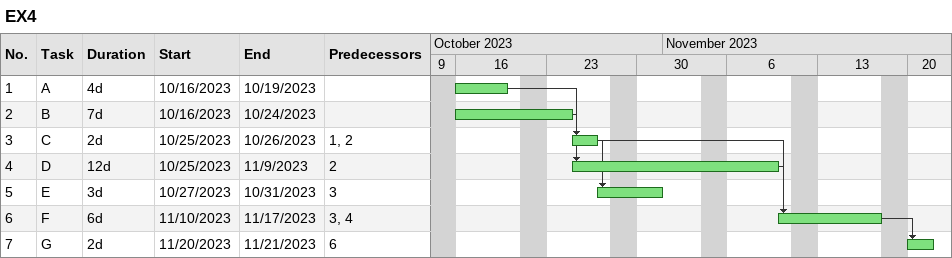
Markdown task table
EX4

| ID | Task | Duration | Start | Finish | Predecessors |
|---|---|---|---|---|---|
| 1 | A | 4d | 2023-10-16 | 2023-10-19 |  |
| 2 | B | 7d | 2023-10-16 | 2023-10-24 |  |
| 3 | C | 2d | 2023-10-25 | 2023-10-26 | 1, 2 |
| 4 | D | 12d | 2023-10-25 | 2023-11-09 | 2 |
| 5 | E | 3d | 2023-10-27 | 2023-10-31 | 3 |
| 6 | F | 6d | 2023-11-10 | 2023-11-17 | 3, 4 |
| 7 | G | 2d | 2023-11-20 | 2023-11-21 | 6 |
